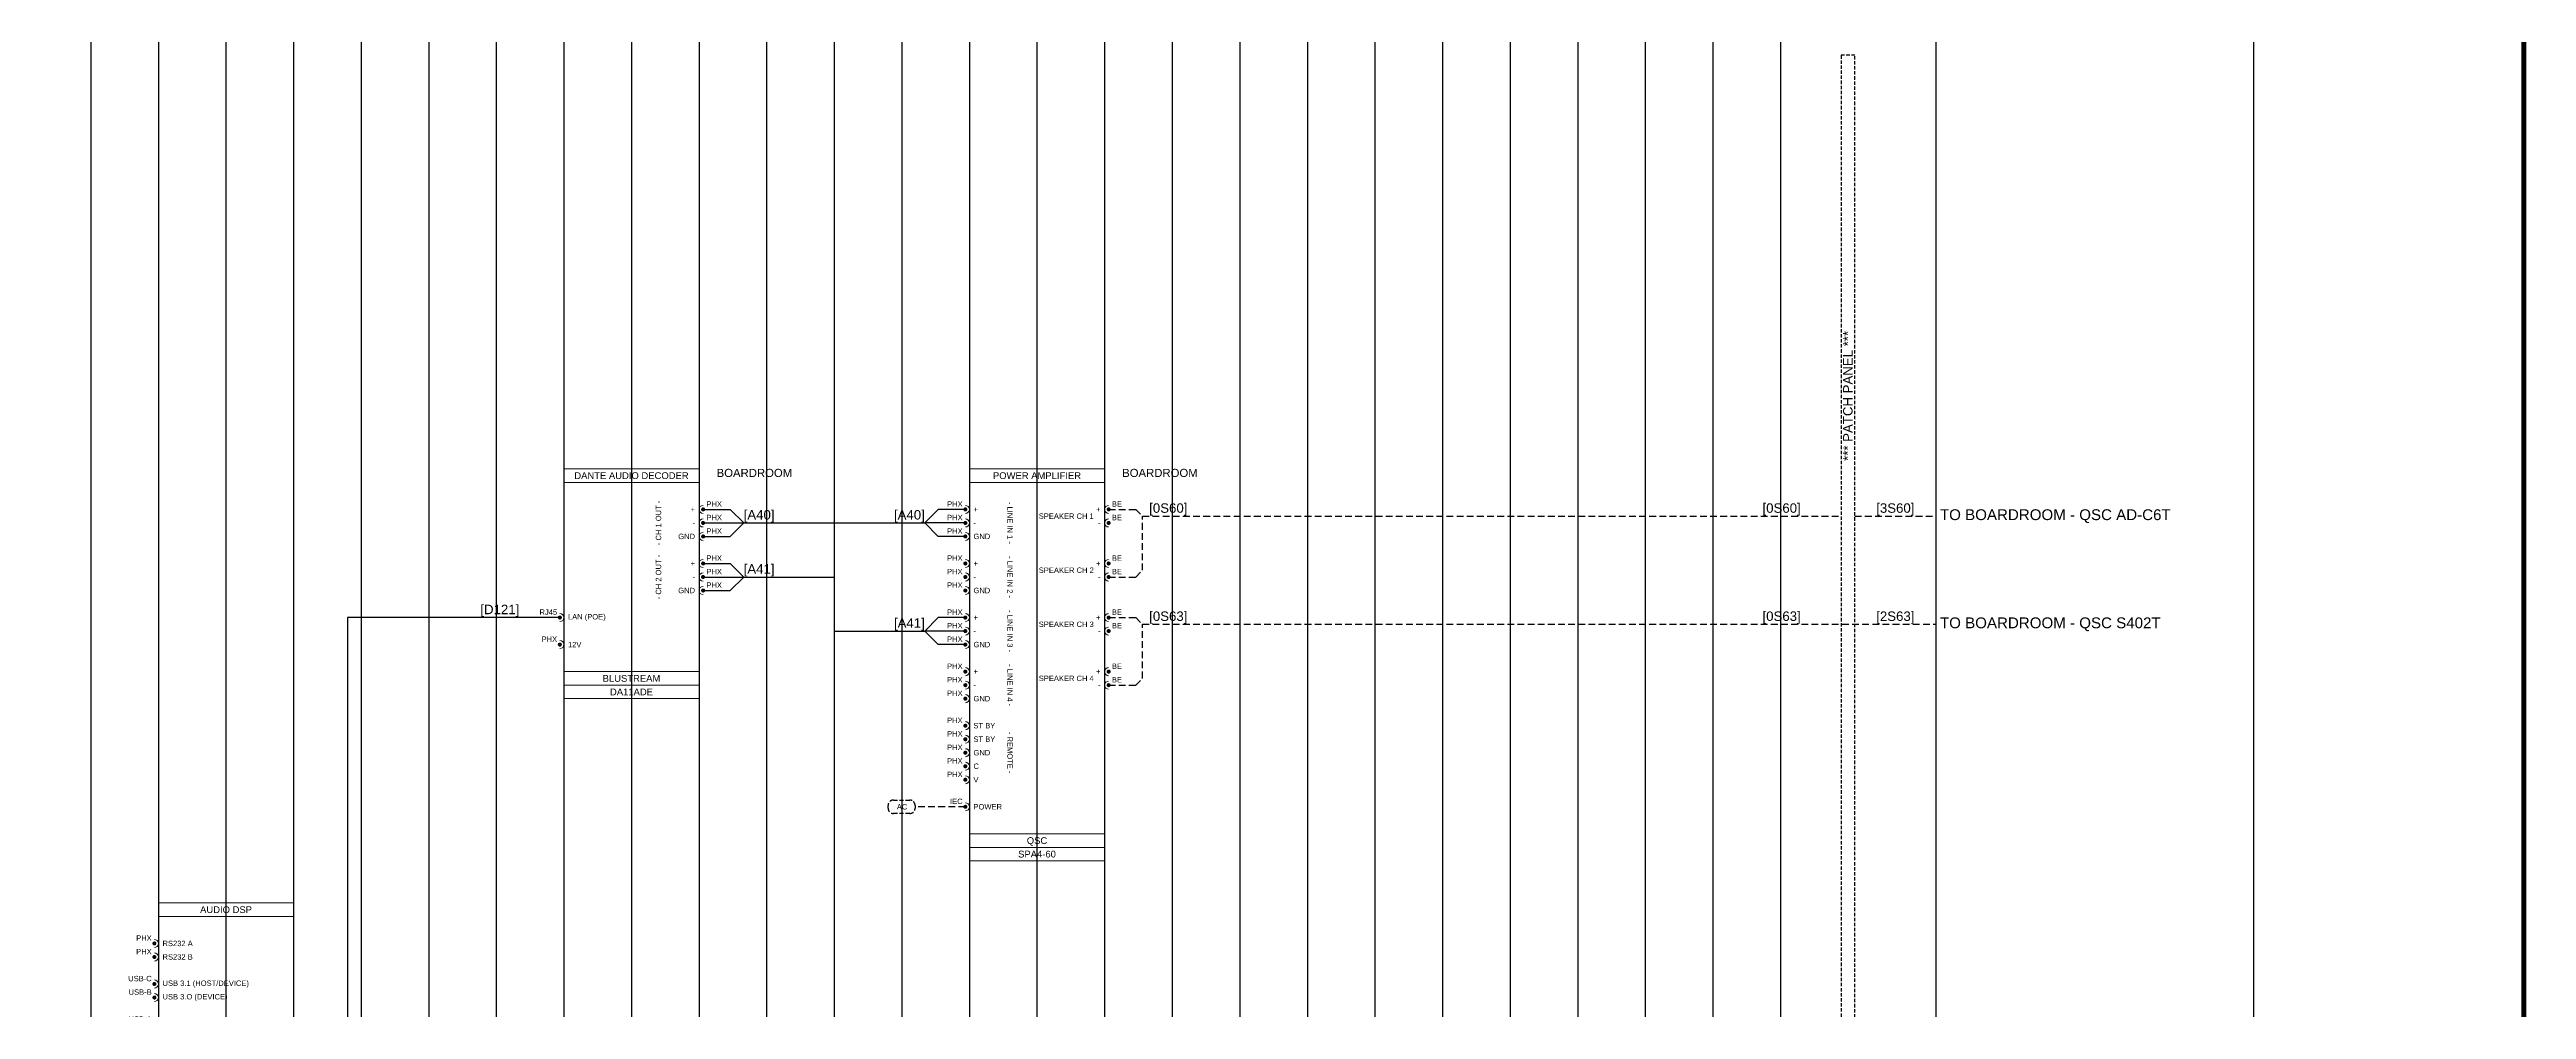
# Model space of a CAD drawing. Header units: millimetres. Extents: x -71336 to -35435, y -26189 to 22712.
# Drawn here: x -43175 to -42258, y -20215 to -19860 of the extents above; entities that cross this region are included whole.
import ezdxf
from ezdxf.enums import TextEntityAlignment as Align
from ezdxf.lldxf.tags import DXFTag

# ---------------------------------------------------------------- set-up
doc = ezdxf.new("R2010")
doc.units = ezdxf.units.MM
doc.linetypes.add('DASHED', pattern=[0.75, 0.5, -0.25])
doc.linetypes.add('DASHED2', pattern=[0.375, 0.25, -0.125])
for name, color, linetype in [('SC - 2 Core Speaker', 211, 'DASHED'), ('SC - 3 Core Flex', 7, 'DASHED'), ('SC - Cat - Green - Data - DANTE', 84, 'DANTE'), ('SC - Starquad', 4, 'Continuous'), ('SC - Text', 7, 'Continuous'), ('Text', 7, 'Continuous')]:
    doc.layers.add(name, color=color, linetype=linetype)
doc.layers.add('SC - Equipment', color=7, linetype='Continuous', lineweight=13)
doc.layers.add('SC - Titlesheet - Model', color=250, linetype='Continuous', plot=False)
doc.layers.add('SC - Xlines', color=252, linetype='Continuous', plot=False)
doc.styles.add('ARIAL', font='arial.ttf')
doc.styles.get("Standard").update_dxf_attribs({"font": 'arial.ttf', "height": 35})
tags = doc.linetypes.add('DANTE', pattern='A,3.745209,-0.071128,["DANTE",ARIAL,S=0.5,R=0,X=0,Y=-0.25],-2.454793,3.728871', length=10.000001).pattern_tags.tags
tags[6] = DXFTag(74, 10)

# ---------------------------------------------------------------- blocks, each defined once
blk = doc.blocks.new('*U189')
at = {"layer": 'SC - Titlesheet - Model', "color": 6, "ltscale": 5, "const_width": 1}
blk.add_lwpolyline([(-365.5, -287), (365.5, -287), (365.5, 287), (-365.5, 287)], close=True, dxfattribs=at)
at = {"layer": 'SC - Titlesheet - Model', "color": 5, "lineweight": 30, "ltscale": 5, "flags": 104}
blk.add_attdef('ADDITIONS', text='', height=5, dxfattribs=at).set_placement((-365.5, -312), align=Align.TOP_LEFT)
blk.add_attdef('CHANGES', text='', height=5, dxfattribs=at).set_placement((0, -312), align=Align.TOP_CENTER)
blk.add_attdef('OMISSIONS', text='', height=5, dxfattribs=at).set_placement((365.5, -312), align=Align.TOP_RIGHT)
blk = doc.blocks.new('QSC CORE NANO - SCHEMATIC')
at = {"layer": 'SC - Equipment'}
for p, q in [((-25, 0), (25, 0)), ((-25, -105), (-25, 0)), ((25, 0), (25, -105)), ((25, -5), (-25, -5)), ((25, -95), (-25, -95)), ((25, -95), (-25, -95)), ((25, -100), (-25, -100)), ((25, -100), (-25, -100)), ((25, -100), (-25, -100)), ((25, -105), (-25, -105))]:
    blk.add_line(p, q, dxfattribs=at)
at = {"layer": 'SC - Equipment', "const_width": 0.7}
for points in [[(-26.1, -15, 1), (-26.9, -15, 1)], [(-26.1, -20, 1), (-26.9, -20, 1)], [(-26.1, -30, 1), (-26.9, -30, 1)], [(-26.1, -35, 1), (-26.9, -35, 1)], [(-26.1, -45, 1), (-26.9, -45, 1)], [(-26.1, -50, 1), (-26.9, -50, 1)], [(-26.1, -55, 1), (-26.9, -55, 1)], [(-26.1, -60, 1), (-26.9, -60, 1)], [(-26.1, -70, 1), (-26.9, -70, 1)], [(-26.1, -75, 1), (-26.9, -75, 1)], [(-26.1, -85, 1), (-26.9, -85, 1)]]:
    blk.add_lwpolyline(points, format="xyb", close=True, dxfattribs=at)
at = {"layer": 'SC - Equipment'}
for centre in [(-26.5, -15), (-26.5, -20), (-26.5, -30), (-26.5, -35), (-26.5, -45), (-26.5, -50), (-26.5, -55), (-26.5, -60), (-26.5, -70), (-26.5, -75), (-26.5, -85)]:
    blk.add_arc(centre, 1.5, 270, 90, dxfattribs=at)
at = {"ltscale": 5}
for tag, p in [('DESCRIPTION', (0, -2.5)), ('MAKE', (0, -97.5)), ('MODEL', (0, -102.5))]:
    blk.add_attdef(tag, text='', height=2.5, dxfattribs=at).set_placement(p, align=Align.MIDDLE_CENTER)
at = {"ltscale": 5, "flags": 1}
for tag, p in [('ROOM_TYPE', (45, -5)), ('LOCATION', (45, -10)), ('RACK_EQUIPMENT_(Y/N)', (45, -15)), ('IP_(Y/N)', (45, -30)), ('POE(WATT)', (45, -35)), ('AMP(@240V)', (45, -40)), ('WATT', (45, -45)), ('WEIGHT(KG)', (45, -55)), ('BTU/H', (45, -50)), ('TRANSFORMER_TAPS', (45, -60))]:
    blk.add_attdef(tag, p, '', height=2.5, dxfattribs=at)
blk.add_attdef('BRACKET', text='', height=2.5, dxfattribs=at).set_placement((0, -92.5), align=Align.MIDDLE_CENTER)
at = {"layer": 'SC - Equipment', "ltscale": 5, "char_height": 2}
for s, insert, width, attachment_point in [('PHX', (-27.5, -13), 5.7736, 6), ('PHX', (-27.5, -18), 5.7736, 6), ('RS232 A', (-23.5, -15), 23.5, 4), ('USB-C', (-27.5, -28), 5.7736, 6), ('RS232 B', (-23.5, -20), 23.5, 4), ('USB-B', (-27.5, -33), 5.7736, 6), ('USB 3.1 (HOST/DEVICE)', (-23.5, -30), 32.2205, 4), ('USB 3.O (DEVICE)', (-23.5, -35), 32.2205, 4), ('USB-A', (-27.5, -43), 5.7736, 6), ('USB 3.O (HOST)', (-23.5, -45), 32.2205, 4), ('USB-A', (-27.5, -48), 5.7736, 6), ('USB-A', (-27.5, -53), 5.7736, 6), ('USB 3.O (HOST)', (-23.5, -50), 32.2205, 4), ('USB 3.O (HOST)', (-23.5, -55), 32.2205, 4), ('USB-A', (-27.5, -58), 5.7736, 6), ('USB 3.O (HOST)', (-23.5, -60), 32.2205, 4), ('RJ45', (-27.5, -68), 5.7736, 6), ('RJ45', (-27.5, -73), 5.7736, 6), ('LAN A (Q-LAN, AES67, AUDIO, VoIP)', (-23.5, -70), 47.6216, 4), ('IEC', (-27.5, -83), 5.7736, 6), ('LAN B (Q-LAN, AES67, AUDIO, VoIP)', (-23.5, -75), 58.4393, 4), ('POWER', (-23.5, -85), 23.5, 4)]:
    blk.add_mtext(s, dxfattribs=dict(at, insert=insert, width=width, attachment_point=attachment_point))
blk = doc.blocks.new('BLUSTREAM DA11ADE - SCHEMATIC')
at = {"layer": 'SC - Equipment'}
for p, q in [((-25, 0), (25, 0)), ((-25, -85), (-25, 0)), ((25, 0), (25, -85)), ((25, -5), (-25, -5)), ((25, -75), (-25, -75)), ((25, -75), (-25, -75)), ((25, -80), (-25, -80)), ((25, -80), (-25, -80)), ((25, -80), (-25, -80)), ((25, -85), (-25, -85))]:
    blk.add_line(p, q, dxfattribs=at)
at = {"layer": 'SC - Equipment', "const_width": 0.7}
for points in [[(26.1, -15, -1), (26.9, -15, -1)], [(26.1, -20, -1), (26.9, -20, -1)], [(26.1, -25, -1), (26.9, -25, -1)], [(26.1, -35, -1), (26.9, -35, -1)], [(26.1, -40, -1), (26.9, -40, -1)], [(26.1, -45, -1), (26.9, -45, -1)], [(-26.1, -55, 1), (-26.9, -55, 1)], [(-26.1, -65, 1), (-26.9, -65, 1)]]:
    blk.add_lwpolyline(points, format="xyb", close=True, dxfattribs=at)
at = {"layer": 'SC - Equipment'}
for centre, start, end in [((26.5, -15), 90, 270), ((26.5, -20), 90, 270), ((26.5, -25), 90, 270), ((26.5, -35), 90, 270), ((26.5, -40), 90, 270), ((26.5, -45), 90, 270), ((-26.5, -55), 270, 90), ((-26.5, -65), 270, 90)]:
    blk.add_arc(centre, 1.5, start, end, dxfattribs=at)
at = {"ltscale": 5}
for tag, p in [('DESCRIPTION', (0, -2.5)), ('MODEL', (0, -82.5)), ('MAKE', (0, -77.5))]:
    blk.add_attdef(tag, text='', height=2.5, dxfattribs=at).set_placement(p, align=Align.MIDDLE_CENTER)
at = {"ltscale": 5, "flags": 1}
for tag, p in [('ROOM_TYPE', (45, -5)), ('LOCATION', (45, -10)), ('RACK_EQUIPMENT_(Y/N)', (45, -15)), ('IP_(Y/N)', (45, -30)), ('POE(WATT)', (45, -35)), ('AMP(@240V)', (45, -40)), ('WATT', (45, -45)), ('WEIGHT(KG)', (45, -55)), ('BTU/H', (45, -50)), ('TRANSFORMER_TAPS', (45, -60))]:
    blk.add_attdef(tag, p, '', height=2.5, dxfattribs=at)
blk.add_attdef('BRACKET', text='', height=2.5, dxfattribs=at).set_placement((0, -72.5), align=Align.MIDDLE_CENTER)
at = {"layer": 'SC - Equipment', "ltscale": 5, "char_height": 2, "width": 24.8632, "attachment_point": 5, "rotation": 90}
for s, insert in [('- CH 1 OUT -', (10, -20)), ('- CH 2 OUT -', (10, -40))]:
    blk.add_mtext(s, dxfattribs=dict(at, insert=insert))
at = {"layer": 'SC - Equipment', "ltscale": 5, "char_height": 2}
for s, insert, width, attachment_point in [('+', (23.5, -15), 23.5, 6), ('PHX', (27.72, -13), 7.1748, 4), ('PHX', (27.72, -18), 7.1748, 4), ('GND', (23.5, -25), 23.5, 6), ('-', (23.5, -20), 23.5, 6), ('PHX', (27.72, -23), 7.1748, 4), ('+', (23.5, -35), 23.5, 6), ('PHX', (27.72, -33), 7.1748, 4), ('GND', (23.5, -45), 23.5, 6), ('-', (23.5, -40), 23.5, 6), ('PHX', (27.72, -38), 7.1748, 4), ('PHX', (27.72, -43), 7.1748, 4), ('RJ45', (-27.5, -53), 5.7736, 6), ('LAN (POE)', (-23.5, -55), 47.6216, 4), ('PHX', (-27.5, -63), 5.7736, 6), ('12V', (-23.5, -65), 23.5, 4)]:
    blk.add_mtext(s, dxfattribs=dict(at, insert=insert, width=width, attachment_point=attachment_point))
blk = doc.blocks.new('QSC SPA4-60 - SCHEMATIC')
at = {"layer": 'SC - Equipment'}
for p, q in [((-25, 0), (25, 0)), ((-25, -145), (-25, 0)), ((25, 0), (25, -145)), ((25, -5), (-25, -5)), ((25, -135), (-25, -135)), ((25, -135), (-25, -135)), ((25, -140), (-25, -140)), ((25, -140), (-25, -140)), ((25, -140), (-25, -140)), ((25, -145), (-25, -145))]:
    blk.add_line(p, q, dxfattribs=at)
at = {"layer": 'SC - Equipment', "const_width": 0.7}
for points in [[(-26.1, -15, 1), (-26.9, -15, 1)], [(26.1, -15, -1), (26.9, -15, -1)], [(-26.1, -20, 1), (-26.9, -20, 1)], [(-26.1, -25, 1), (-26.9, -25, 1)], [(26.1, -20, -1), (26.9, -20, -1)], [(-26.1, -35, 1), (-26.9, -35, 1)], [(26.1, -35, -1), (26.9, -35, -1)], [(-26.1, -40, 1), (-26.9, -40, 1)], [(-26.1, -45, 1), (-26.9, -45, 1)], [(26.1, -40, -1), (26.9, -40, -1)], [(-26.1, -55, 1), (-26.9, -55, 1)], [(26.1, -55, -1), (26.9, -55, -1)], [(-26.1, -60, 1), (-26.9, -60, 1)], [(26.1, -60, -1), (26.9, -60, -1)], [(-26.1, -65, 1), (-26.9, -65, 1)], [(-26.1, -75, 1), (-26.9, -75, 1)], [(-26.1, -80, 1), (-26.9, -80, 1)], [(26.1, -75, -1), (26.9, -75, -1)], [(26.1, -80, -1), (26.9, -80, -1)], [(-26.1, -85, 1), (-26.9, -85, 1)], [(-26.1, -95, 1), (-26.9, -95, 1)], [(-26.1, -100, 1), (-26.9, -100, 1)], [(-26.1, -105, 1), (-26.9, -105, 1)], [(-26.1, -110, 1), (-26.9, -110, 1)], [(-26.1, -115, 1), (-26.9, -115, 1)], [(-26.1, -125, 1), (-26.9, -125, 1)]]:
    blk.add_lwpolyline(points, format="xyb", close=True, dxfattribs=at)
at = {"layer": 'SC - Equipment'}
for centre, start, end in [((-26.5, -15), 270, 90), ((26.5, -15), 90, 270), ((-26.5, -20), 270, 90), ((-26.5, -25), 270, 90), ((26.5, -20), 90, 270), ((-26.5, -35), 270, 90), ((26.5, -35), 90, 270), ((-26.5, -40), 270, 90), ((-26.5, -45), 270, 90), ((26.5, -40), 90, 270), ((-26.5, -55), 270, 90), ((26.5, -55), 90, 270), ((-26.5, -60), 270, 90), ((-26.5, -65), 270, 90), ((26.5, -60), 90, 270), ((-26.5, -75), 270, 90), ((-26.5, -80), 270, 90), ((26.5, -75), 90, 270), ((26.5, -80), 90, 270), ((-26.5, -85), 270, 90), ((-26.5, -95), 270, 90), ((-26.5, -100), 270, 90), ((-26.5, -105), 270, 90), ((-26.5, -110), 270, 90), ((-26.5, -115), 270, 90), ((-26.5, -125), 270, 90)]:
    blk.add_arc(centre, 1.5, start, end, dxfattribs=at)
at = {"ltscale": 5}
for tag, p in [('DESCRIPTION', (0, -2.5)), ('MAKE', (0, -137.5)), ('MODEL', (0, -142.5))]:
    blk.add_attdef(tag, text='', height=2.5, dxfattribs=at).set_placement(p, align=Align.MIDDLE_CENTER)
at = {"ltscale": 5, "flags": 1}
for tag, p in [('ROOM_TYPE', (45, -5)), ('LOCATION', (45, -10)), ('RACK_EQUIPMENT_(Y/N)', (45, -15)), ('IP_(Y/N)', (45, -30)), ('POE(WATT)', (45, -35)), ('AMP(@240V)', (45, -40)), ('WATT', (45, -45)), ('WEIGHT(KG)', (45, -55)), ('BTU/H', (45, -50)), ('TRANSFORMER_TAPS', (45, -60))]:
    blk.add_attdef(tag, p, '', height=2.5, dxfattribs=at)
blk.add_attdef('BRACKET', text='', height=2.5, dxfattribs=at).set_placement((0, -132.5), align=Align.MIDDLE_CENTER)
at = {"layer": 'SC - Equipment', "ltscale": 5, "char_height": 2}
for s, insert, width, attachment_point in [('PHX', (-27.5, -13), 5.7736, 6), ('PHX', (-27.5, -18), 5.7736, 6), ('+', (-23.5, -15), 23.5, 4), ('SPEAKER CH 1', (21, -17.5), 23.5, 6), ('+', (23.5, -15), 23.5, 6), ('BE', (27.7, -13), 3.7458, 4), ('BE', (27.7, -18), 3.7458, 4), ('PHX', (-27.5, -23), 5.7736, 6), ('-', (-23.5, -20), 23.5, 4), ('GND', (-23.5, -25), 23.5, 4), ('-', (23.5, -20), 23.5, 6), ('PHX', (-27.5, -33), 5.7736, 6), ('+', (-23.5, -35), 23.5, 4), ('SPEAKER CH 2', (21, -37.5), 23.5, 6), ('+', (23.5, -35), 23.5, 6), ('BE', (27.7, -33), 3.7458, 4), ('PHX', (-27.5, -38), 5.7736, 6), ('PHX', (-27.5, -43), 5.7736, 6), ('-', (-23.5, -40), 23.5, 4), ('GND', (-23.5, -45), 23.5, 4), ('-', (23.5, -40), 23.5, 6), ('BE', (27.7, -38), 3.7458, 4), ('PHX', (-27.5, -53), 5.7736, 6), ('+', (-23.5, -55), 23.5, 4), ('+', (23.5, -55), 23.5, 6), ('BE', (27.7, -53), 3.7458, 4), ('PHX', (-27.5, -58), 5.7736, 6), ('PHX', (-27.5, -63), 5.7736, 6), ('-', (-23.5, -60), 23.5, 4), ('GND', (-23.5, -65), 23.5, 4), ('SPEAKER CH 3', (21, -57.5), 23.5, 6), ('-', (23.5, -60), 23.5, 6), ('BE', (27.7, -58), 3.7458, 4), ('PHX', (-27.5, -73), 5.7736, 6), ('BE', (27.7, -73), 3.7458, 4), ('PHX', (-27.5, -78), 5.7736, 6), ('PHX', (-27.5, -83), 5.7736, 6), ('-', (-23.5, -80), 23.5, 4), ('+', (-23.5, -75), 23.5, 4), ('SPEAKER CH 4', (21, -77.5), 23.5, 6), ('+', (23.5, -75), 23.5, 6), ('-', (23.5, -80), 23.5, 6), ('BE', (27.7, -78), 3.7458, 4), ('GND', (-23.5, -85), 23.5, 4), ('PHX', (-27.5, -93), 5.7736, 6), ('PHX', (-27.5, -98), 5.7736, 6), ('ST BY', (-23.5, -95), 23.5, 4), ('ST BY', (-23.5, -100), 23.5, 4), ('PHX', (-27.5, -103), 5.7736, 6), ('PHX', (-27.5, -108), 5.7736, 6), ('GND', (-23.5, -105), 23.5, 4), ('C', (-23.5, -110), 23.5, 4), ('PHX', (-27.5, -113), 5.7736, 6), ('V', (-23.5, -115), 23.5, 4), ('IEC', (-27.5, -123), 5.7736, 6), ('POWER', (-23.5, -125), 23.5, 4)]:
    blk.add_mtext(s, dxfattribs=dict(at, insert=insert, width=width, attachment_point=attachment_point))
at = {"layer": 'SC - Equipment', "ltscale": 5, "char_height": 2, "width": 24.882, "attachment_point": 5, "rotation": 270}
for s, insert in [('- LINE IN 1 -', (-10, -19.99)), ('- LINE IN 2 -', (-10, -39.99)), ('- LINE IN 3 -', (-10, -59.99)), ('- LINE IN 4 -', (-10, -79.99)), ('- REMOTE -', (-10, -104.99))]:
    blk.add_mtext(s, dxfattribs=dict(at, insert=insert))

msp = doc.modelspace()

# ---------------------------------------------------------------- linework, layer by layer
at = {"linetype": 'DASHED2', "ltscale": 5}
msp.add_lwpolyline([(-42506.771, -20758.194), (-42506.771, -19862.296), (-42511.771, -19862.296), (-42511.771, -20758.194)], close=True, dxfattribs=at)
at = {"layer": 'SC - 2 Core Speaker', "color": 1, "ltscale": 5}
for points in [[(-42782.771, -20030.27), (-42772.771, -20030.27), (-42770.271, -20032.77)], [(-42782.771, -20070.27), (-42772.771, -20070.27), (-42770.271, -20072.77)]]:
    msp.add_lwpolyline(points, dxfattribs=at)
at = {"layer": 'SC - 2 Core Speaker', "color": 7, "ltscale": 5}
for points in [[(-42782.771, -20055.27), (-42772.771, -20055.27), (-42770.271, -20052.77), (-42770.271, -20032.77)], [(-42782.771, -20095.27), (-42772.771, -20095.27), (-42770.271, -20092.77), (-42770.271, -20072.77)]]:
    msp.add_lwpolyline(points, dxfattribs=at)
at = {"layer": 'SC - 2 Core Speaker', "ltscale": 5}
for points in [[(-42770.271, -20032.77), (-42511.771, -20032.77)], [(-42506.771, -20032.77), (-42476.771, -20032.77)], [(-42770.271, -20072.77), (-42476.771, -20072.77)]]:
    msp.add_lwpolyline(points, dxfattribs=at)
at = {"layer": 'SC - 3 Core Flex', "ltscale": 3}
msp.add_lwpolyline([(-42862.369, -20137.77), (-42856.369, -20137.77, -0.4142136), (-42854.369, -20139.77), (-42854.369, -20140.77, -0.4142136), (-42856.369, -20142.77), (-42862.369, -20142.77, -0.4142136), (-42864.369, -20140.77), (-42864.369, -20139.77, -0.4142136)], format="xyb", close=True, dxfattribs=at)
at = {"layer": 'SC - 3 Core Flex', "ltscale": 5}
msp.add_lwpolyline([(-42835.771, -20140.27), (-42854.369, -20140.27)], dxfattribs=at)
at = {"layer": 'SC - Cat - Green - Data - DANTE', "ltscale": 5}
msp.add_lwpolyline([(-42985.771, -20070.27), (-43064.271, -20070.27), (-43064.271, -20500.821), (-42985.771, -20500.821)], dxfattribs=at)
at = {"layer": 'SC - Starquad', "color": 1, "ltscale": 5}
for points in [[(-42932.771, -20030.27), (-42922.771, -20030.27), (-42917.771, -20035.27)], [(-42835.771, -20030.27), (-42845.771, -20030.27), (-42850.771, -20035.27)], [(-42932.771, -20050.27), (-42922.771, -20050.27), (-42917.771, -20055.27)], [(-42835.771, -20070.27), (-42845.771, -20070.27), (-42850.771, -20075.27)]]:
    msp.add_lwpolyline(points, dxfattribs=at)
at = {"layer": 'SC - Starquad', "color": 7, "ltscale": 5}
for points in [[(-42932.771, -20035.27), (-42917.771, -20035.27)], [(-42835.771, -20035.27), (-42850.771, -20035.27)], [(-42932.771, -20055.27), (-42917.771, -20055.27)], [(-42835.771, -20075.27), (-42850.771, -20075.27)]]:
    msp.add_lwpolyline(points, dxfattribs=at)
at = {"layer": 'SC - Starquad', "color": 250, "ltscale": 5}
for points in [[(-42932.771, -20040.27), (-42922.771, -20040.27), (-42917.771, -20035.27)], [(-42835.771, -20040.27), (-42845.771, -20040.27), (-42850.771, -20035.27)], [(-42932.771, -20060.27), (-42922.771, -20060.27), (-42917.771, -20055.27)], [(-42835.771, -20080.27), (-42845.771, -20080.27), (-42850.771, -20075.27)]]:
    msp.add_lwpolyline(points, dxfattribs=at)
at = {"layer": 'SC - Starquad', "ltscale": 5}
for points in [[(-42917.771, -20035.27), (-42850.771, -20035.27)], [(-42917.771, -20055.27), (-42884.271, -20055.27), (-42884.271, -20075.27), (-42850.771, -20075.27)]]:
    msp.add_lwpolyline(points, dxfattribs=at)
at = {"layer": 'SC - Xlines', "ltscale": 5, "transparency": 33554687}
msp.add_lwpolyline([(-43559.271, -19840.818), (-42359.271, -19840.825), (-42359.271, -20779.725), (-43559.271, -20779.718)], close=True, dxfattribs=at)
at = {"layer": 'SC - Xlines', "ltscale": 5}
for points in [[(-43159.271, -19840.821), (-43159.271, -20779.719)], [(-43109.271, -19840.821), (-43109.271, -20779.719)], [(-43059.271, -19840.821), (-43059.271, -20779.719)], [(-43009.271, -19840.821), (-43009.271, -20779.719)], [(-42959.271, -19840.821), (-42959.271, -20779.719)], [(-42909.271, -19840.821), (-42909.271, -20779.719)], [(-42859.271, -19840.821), (-42859.271, -20779.719)], [(-42809.271, -19840.821), (-42809.271, -20779.719)], [(-42759.271, -19840.821), (-42759.271, -20779.719)], [(-42709.271, -19840.821), (-42709.271, -20779.719)], [(-42659.271, -19840.821), (-42659.271, -20779.719)], [(-42609.271, -19840.821), (-42609.271, -20779.719)], [(-42559.271, -19840.821), (-42559.271, -20779.719)], [(-42476.771, -19840.821), (-42476.771, -20779.719)]]:
    msp.add_lwpolyline(points, dxfattribs=at)
at = {"layer": 'SC - Xlines', "color": 250, "ltscale": 5}
for points in [[(-43134.271, -19840.821), (-43134.271, -20779.719)], [(-43084.271, -19840.821), (-43084.271, -20779.719)], [(-43034.271, -19840.821), (-43034.271, -20779.719)], [(-42984.271, -19840.821), (-42984.271, -20779.719)], [(-42934.271, -19840.821), (-42934.271, -20779.719)], [(-42884.271, -19840.821), (-42884.271, -20779.719)], [(-42834.271, -19840.821), (-42834.271, -20779.719)], [(-42784.271, -19840.821), (-42784.271, -20779.719)], [(-42734.271, -19840.821), (-42734.271, -20779.719)], [(-42684.271, -19840.821), (-42684.271, -20779.719)], [(-42634.271, -19840.821), (-42634.271, -20779.719)], [(-42584.271, -19840.821), (-42584.271, -20779.719)], [(-42534.271, -19840.821), (-42534.271, -20779.719)]]:
    msp.add_lwpolyline(points, dxfattribs=at)

# ---------------------------------------------------------------- block references
at = {"xscale": 1.915184678522737, "yscale": 1.915184678522737, "zscale": 1.915184678522737}
msp.add_blockref('*U189', (-42959.271, -20260.478), dxfattribs=at)
at = {"ltscale": 5}
for name, p, values in [('BLUSTREAM DA11ADE - SCHEMATIC', (-42959.271, -20015.27), {'DESCRIPTION': 'DANTE AUDIO DECODER', 'MAKE': 'BLUSTREAM', 'MODEL': 'DA11ADE'}), ('QSC SPA4-60 - SCHEMATIC', (-42809.271, -20015.27), {'DESCRIPTION': 'POWER AMPLIFIER', 'MAKE': 'QSC', 'MODEL': 'SPA4-60'}), ('QSC CORE NANO - SCHEMATIC', (-43109.243, -20175.821), {'DESCRIPTION': 'AUDIO DSP', 'MAKE': 'QSC', 'MODEL': 'CORE NANO'})]:
    msp.add_blockref(name, p, dxfattribs=at).add_auto_attribs(values)

# ---------------------------------------------------------------- texts
at = {"layer": 'SC - Text', "insert": (-42507.54, -20012.333), "char_height": 3.5, "width": 136.51602, "attachment_point": 7, "rotation": 90, "style": 'ARIAL'}
msp.add_mtext('*** PATCH PANEL ***', dxfattribs=at)
at = {"layer": 'SC - Text'}
for s, insert, char_height, width, attachment_point in [('BOARDROOM', (-42927.771, -20015.27), 3, 134.02561, 1), ('BOARDROOM', (-42777.771, -20015.27), 3, 134.02561, 1), ('[0S60]', (-42767.768, -20032.571), 3.5, 15.57197, 7), ('[0S60]', (-42526.771, -20032.57), 3.5, 14.6761, 9), ('[3S60]', (-42491.771, -20032.57), 3.5, 15.57197, 8), ('[A40]', (-42917.774, -20035.07), 3.5, 15.57197, 7), ('[A40]', (-42850.771, -20035.07), 3.5, 14.6761, 9), ('TO {\\A1;\\fSansSerif|b0|i0|c2|p2;BOARDROOM - QSC AD-C6T}', (-42475.271, -20032.77), 4, 129.70239, 4), ('[A41]', (-42917.774, -20055.07), 3.5, 15.57197, 7), ('[D121]', (-43000.771, -20070.07), 3.5, 14.6761, 9), ('[A41]', (-42850.771, -20075.07), 3.5, 14.6761, 9), ('[0S63]', (-42767.768, -20072.571), 3.5, 15.57197, 7), ('[0S63]', (-42526.771, -20072.57), 3.5, 14.6761, 9), ('[2S63]', (-42491.771, -20072.57), 3.5, 15.57197, 8), ('TO {\\A1;\\fSansSerif|b0|i0|c2|p2;BOARDROOM - QSC S402T}', (-42475.271, -20072.77), 4, 129.70239, 4)]:
    msp.add_mtext(s, dxfattribs=dict(at, insert=insert, char_height=char_height, width=width, attachment_point=attachment_point))
at = {"layer": 'Text', "insert": (-42859.169, -20140.27), "char_height": 2, "width": 143.97126, "attachment_point": 5}
msp.add_mtext('AC', dxfattribs=at)

doc.saveas('drawing.dxf')
